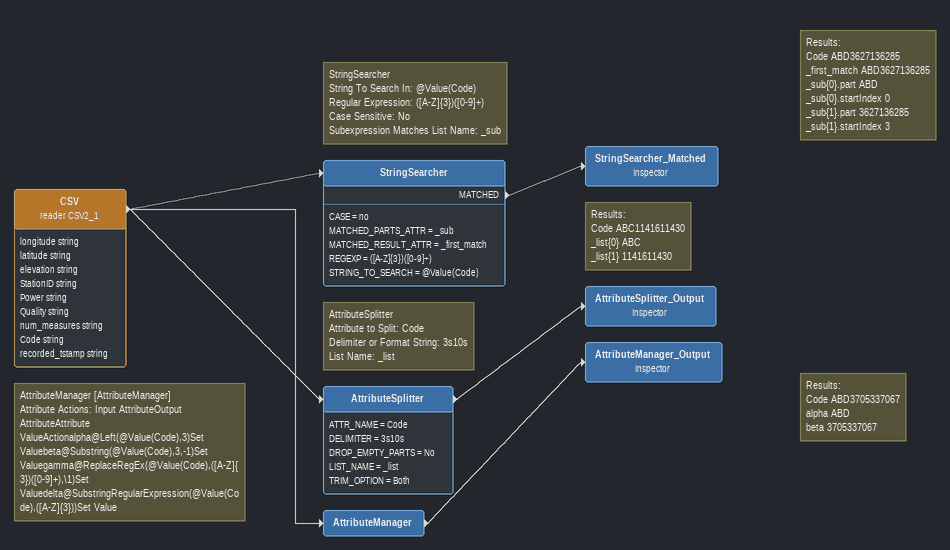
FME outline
CSV (reader CSV2_1)
    attributes: longitude string, latitude string, elevation string, StationID string, Power string, Quality string, num_measures string, Code string, recorded_tstamp string
    -> StringSearcher
    -> AttributeManager
    -> AttributeSplitter
Note: StringSearcher / String To Search In: @Value(Code) / Regular Expression: ([A-Z]{3})([0-9]+) / Case Sensitive: No / Subexpression Matches List Name: _sub
StringSearcher
    CASE = no
    MATCHED_PARTS_ATTR = _sub
    MATCHED_RESULT_ATTR = _first_match
    REGEXP = ([A-Z]{3})([0-9]+)
    STRING_TO_SEARCH = @Value(Code)
    MATCHED -> StringSearcher_Matched
Note: Results: / Code ABD3627136285 / _first_match ABD3627136285 / _sub{0}.part ABD / _sub{0}.startIndex 0 / _sub{1}.part 3627136285 / _sub{1}.startIndex 3
StringSearcher_Matched: Inspector
Note: AttributeSplitter / Attribute to Split: Code / Delimiter or Format String: 3s10s / List Name: _list
AttributeSplitter
    ATTR_NAME = Code
    DELIMITER = 3s10s
    DROP_EMPTY_PARTS = No
    LIST_NAME = _list
    TRIM_OPTION = Both
    -> AttributeSplitter_Output
Note: Results: / Code ABC1141611430 / _list{0} ABC / _list{1} 1141611430
AttributeSplitter_Output: Inspector
Note: AttributeManager [AttributeManager] / Attribute Actions: Input AttributeOutput AttributeAttribute ValueActionalpha@Left(@Value(Code),3)Set Valuebeta@Substring(@Value(Code),3,-1)Set Valuegamma@ReplaceRegEx(@Value(Code),([A-Z]{3})([0-9]+),\1)Set Valuedelta@SubstringRegularExpression(@Value(Code),([A-Z]{3}))Set Value
AttributeManager
    -> AttributeManager_Output
Note: Results: / Code ABD3705337067 / alpha ABD / beta 3705337067
AttributeManager_Output: Inspector
